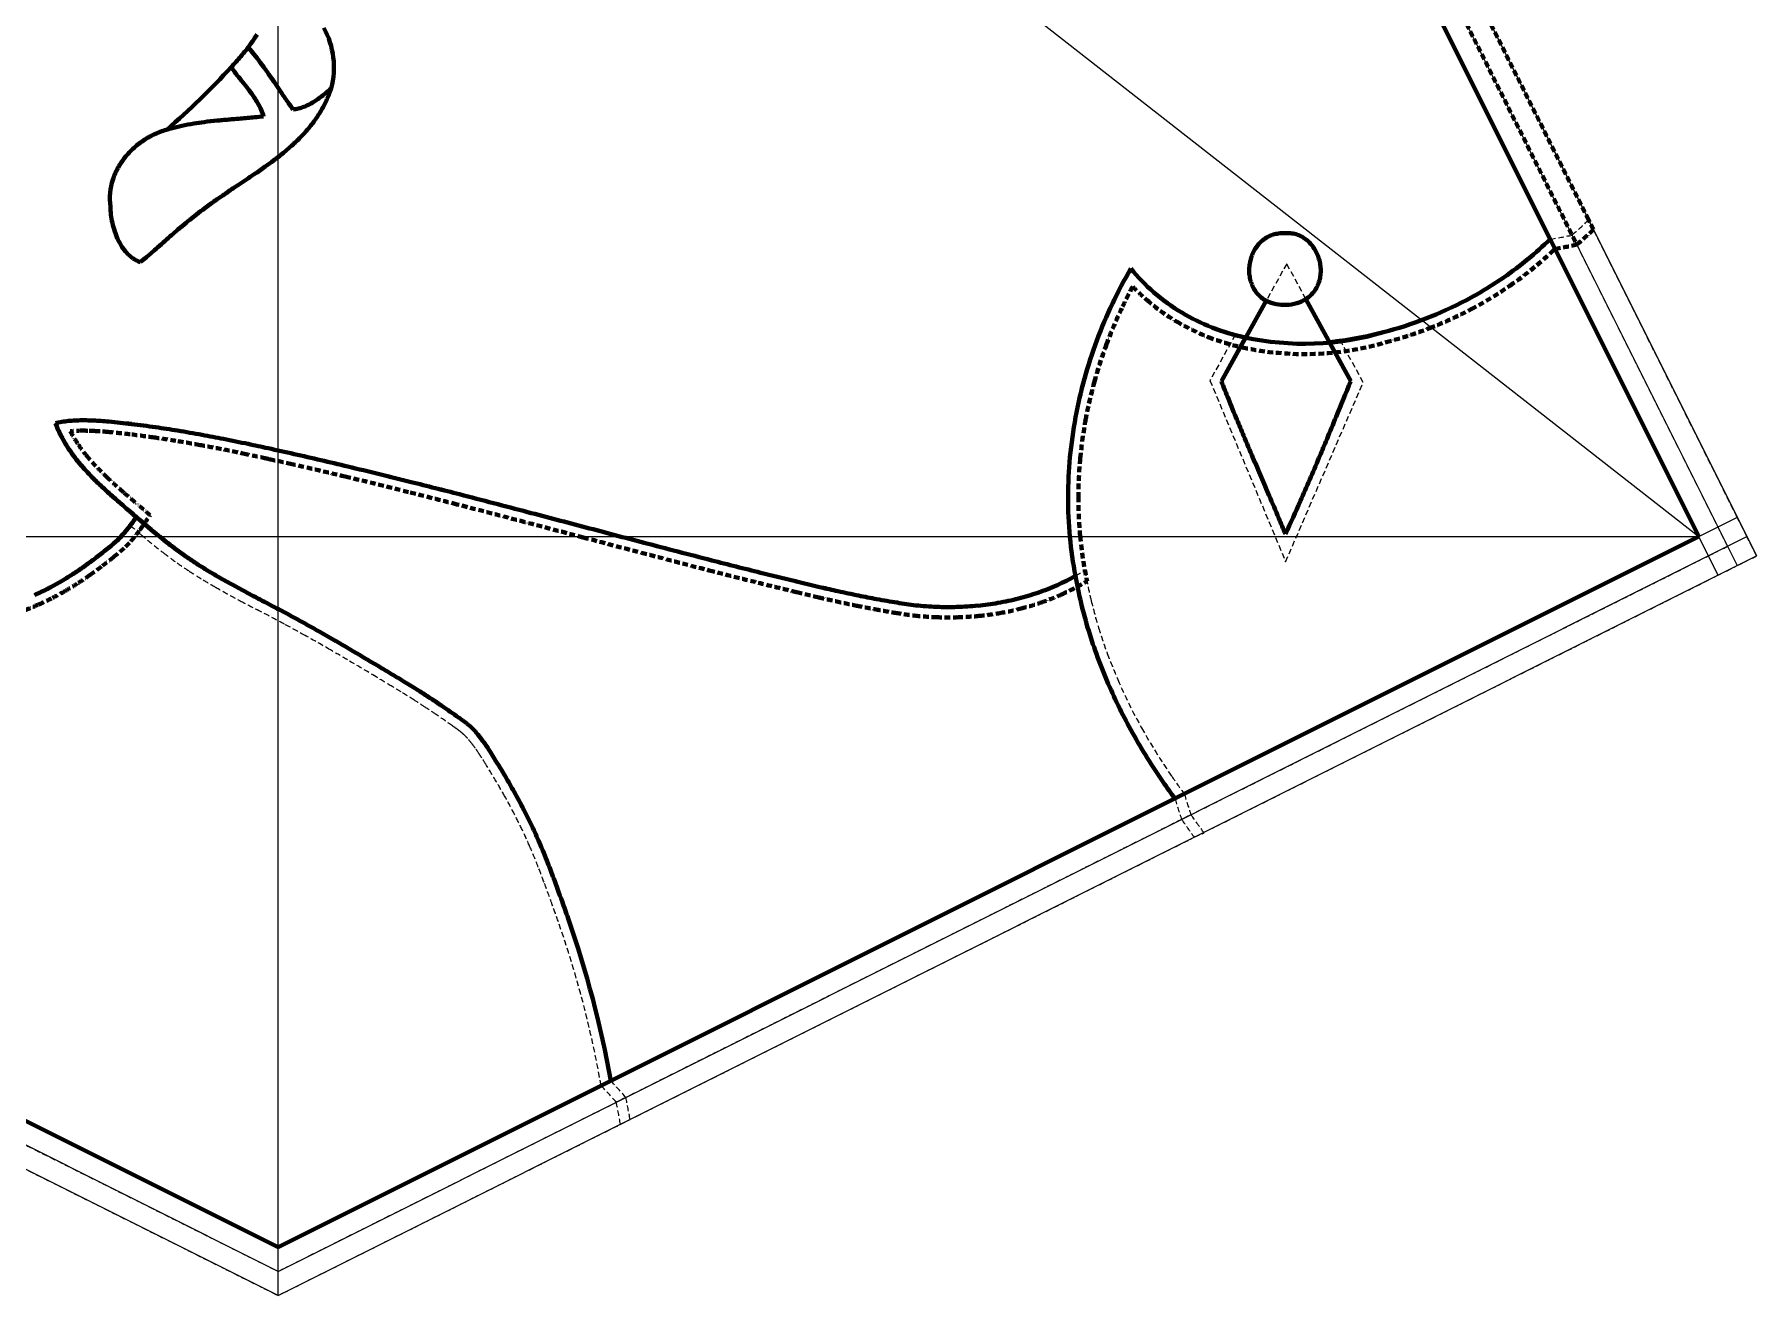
# Model space of a CAD drawing. Header units: millimetres. Extents: x -1311 to 1331, y -6604 to 91.
# Drawn here: x 366 to 1331, y -1434 to -728 of the extents above; entities that cross this region are included whole.
import ezdxf

# ---------------------------------------------------------------- set-up
doc = ezdxf.new("R2010")
doc.units = ezdxf.units.MM
doc.linetypes.add('HIDDEN2', pattern=[4.7625, 3.175, -1.5875])
doc.layers.get('0').update_dxf_attribs({"color": 18, "lineweight": 200, "true_color": 0x000000})
for name, color, linetype, lineweight, true_color in [('0-Extra', 18, 'HIDDEN2', 200, 0x000000), ('Black', 18, 'Continuous', 200, 0x000000), ('Black-Extra', 18, 'HIDDEN2', 0, 0x000000), ('DarkGray', 253, 'Continuous', 200, 0xa0a0a4), ('DarkGray-Extra', 253, 'HIDDEN2', 0, 0xa0a0a4), ('LigthGray', 9, 'Continuous', 200, 0xc0c0c0), ('LigthGray-Extra', 9, 'HIDDEN2', 0, 0xc0c0c0), ('Red', 1, 'Continuous', 200, 0xff0000), ('Shape', 30, 'Continuous', 25, 0xff7f00), ('Yellow', 2, 'Continuous', 200, 0xffff00), ('Yellow-Extra', 2, 'HIDDEN2', 0, 0xffff00)]:
    doc.layers.add(name, color=color, linetype=linetype, lineweight=lineweight, true_color=true_color)

msp = doc.modelspace()

# ---------------------------------------------------------------- linework, layer by layer
msp.add_line((1215.03, -842.65), (1139.28, -691.16))
for centre, radius, start, end in [((1073.15, -696.85), 203.44, 304.79966, 314.21849), ((1206.05, -990.49), 261.34, 149.80382, 154.69481), ((1058.77, -796.45), 100.48, 218.53018, 229.09631), ((1070.87, -692.53), 208.29, 297.84075, 304.6349), ((1065.3, -788.91), 110.45, 229.09631, 239.17316), ((1067.94, -686.97), 214.57, 291.1469, 297.84075), ((1207.32, -991.09), 262.75, 154.69481, 159.57269), ((1067.74, -784.83), 115.21, 239.17316, 248.53323), ((1067.4, -685.59), 216.06, 284.53749, 291.1469), ((1069.17, -781.2), 119.11, 248.53323, 257.73845), ((1077.2, -745.12), 156.07, 257.67087, 286.54366), ((1206.28, -990.7), 261.63, 159.57269, 164.49043), ((1201.03, -989.24), 256.19, 164.49043, 169.46016), ((389.79, -998.21), 53.97, 99.3445, 103.18629), ((441.01, -921.31), 68.04, 200.96219, 208.02904), ((391.36, -1007.77), 63.66, 95.80721, 99.3445), ((392.04, -1014.43), 70.36, 92.92343, 95.80721), ((393.04, -1034.15), 90.1, 90.37518, 92.92343), ((393.13, -1047.98), 103.93, 88.49134, 90.37518), ((391.87, -1095.91), 151.88, 86.93303, 88.49134), ((390.03, -1130.27), 186.29, 86.01367, 86.93303), ((372.86, -1376.66), 433.28, 85.41085, 86.01367), ((360.2, -1442.34), 499.81, 83.11468, 84.56613), ((1196.9, -988.48), 251.99, 169.46016, 174.59081), ((452.56, -915.17), 81.12, 208.02904, 214.50052), ((350.16, -1525.41), 583.49, 81.77134, 83.11468), ((342.59, -1577.76), 636.38, 80.64615, 81.77134), ((319.12, -1720.26), 780.8, 79.63035, 80.64615), ((301.82, -1814.84), 876.95, 78.83288, 79.63035), ((243.95, -2107.96), 1175.73, 78.14417, 78.83288), ((461.56, -908.98), 92.05, 214.50052, 219.5059), ((199.55, -2319.45), 1391.83, 77.67217, 78.14417), ((-3.27, -3247.5), 2341.78, 77.3083, 77.67217), ((-30.58, -3361.08), 2458.59, 76.54931, 77.26894), ((1186.95, -987.53), 242, 174.59081, 179.8264), ((489.95, -885.57), 128.85, 219.5059, 223.73616), ((-260.01, -4320.36), 3444.93, 75.94137, 76.54931), ((509.85, -866.54), 156.38, 223.73616, 226.48548), ((595.28, -776.56), 280.46, 226.48548, 228.53836), ((-436.35, -5024.56), 4170.87, 75.55707, 75.94137), ((668.33, -693.87), 390.79, 228.53836, 229.05886), ((967.21, -349.34), 846.9, 229.05886, 229.41243), ((2030.39, 891.64), 2481.02, 229.41243, 229.51377), ((-1466.25, -9023.31), 8300.11, 75.284654, 75.557072), ((1181.38, -987.52), 236.43, 179.8264, 185.30123), ((333.65, -938.89), 107.08, 322.09635, 323.85329), ((-232.76, -1759.46), 1004.69, 49.26352, 49.51377), ((238.85, -869.65), 224.48, 323.85329, 325.06674), ((-4047.41, -18851.39), 18461.49, 75.180004, 75.284654), ((209.58, -774.45), 311.74, 309.14047, 310.7077), ((368.09, -967.32), 62.41, 315.88142, 319.25501), ((348.72, -950.63), 87.98, 319.25501, 322.09635), ((4827.79, 14692.48), 16236.64, 255.180004, 255.298994), ((2696.11, 6567.57), 7836.75, 255.298994, 255.58577), ((1170.98, -988.48), 225.98, 185.30123, 190.90127), ((263.59, -841.95), 225.29, 305.24091, 307.38515), ((249.49, -823.49), 248.51, 307.38515, 309.14047), ((1754.75, 2905.02), 4055.16, 255.58577, 255.98443), ((292.72, -884.21), 173.95, 300.14256, 302.89604), ((284.88, -872.08), 188.39, 302.89604, 305.24091), ((10929.99, 40394.23), 42650.79, 256.222549, 256.248569), ((888.5, -923.34), 123.72, 294.06841, 299.31713), ((308.57, -912.43), 141.57, 293.83181, 297.18431), ((304.4, -904.31), 150.7, 297.18431, 300.14256), ((1014, -124.69), 936.17, 256.24857, 256.42419), ((1152.13, 447.34), 1524.64, 256.42419, 256.89898), ((1006.22, -179.63), 880.92, 256.89898, 257.52359), ((975.88, -316.76), 740.47, 257.52359, 258.44863), ((882.85, -909.51), 138.67, 284.33266, 289.00936), ((884.65, -914.72), 133.17, 289.00936, 294.06841), ((937.31, -505.49), 547.83, 258.44863, 259.52407), ((926.24, -565.32), 486.99, 259.52407, 260.89911), ((911.98, -654.37), 396.81, 260.89911, 262.42242), ((878.13, -872.6), 176.08, 263.9746, 267.76256), ((877.91, -878.28), 170.4, 267.76256, 271.61318), ((878.03, -882.59), 166.08, 271.61318, 275.65978), ((879.04, -892.79), 155.84, 275.65978, 279.83734), ((880.03, -898.46), 150.08, 279.83734, 284.33266)]:
    msp.add_arc(centre, radius, start, end)
at = {"layer": '0-Extra'}
for p, q in [((1236.65, -831.84), (1158.34, -675.23)), ((1146.9, -679.38), (1230.05, -845.67)), ((1239.37, -837.28), (1236.65, -831.84))]:
    msp.add_line(p, q, dxfattribs=at)
for centre, radius, start, end in [((1094.77, -686.04), 209.24, 310.28007, 313.71388), ((1073.15, -696.85), 209.24, 304.79737, 313.71388), ((1183.51, -641.67), 209.24, 279.41632, 282.85013), ((1206.05, -990.49), 255.54, 151.63525, 154.69481), ((1058.77, -796.45), 106.28, 223.11094, 229.09631), ((1065.3, -788.91), 116.25, 229.09631, 239.17316), ((1070.87, -692.53), 214.09, 297.84075, 304.63713), ((1207.32, -991.09), 256.95, 154.69481, 159.57269), ((1067.94, -686.97), 220.37, 291.1469, 297.84075), ((1067.74, -784.83), 121.01, 239.17316, 248.53323), ((1067.04, -684.52), 222.98, 284.56854, 291.13517), ((1206.28, -990.7), 255.84, 159.57269, 164.49043), ((1069.17, -781.2), 124.91, 248.53323, 257.7359), ((1077.2, -745.11), 161.88, 257.67208, 286.48417), ((1201.03, -989.24), 250.39, 164.49043, 169.46016), ((1196.9, -988.48), 246.19, 169.46016, 174.59081), ((393.04, -1034.15), 84.31, 90.37518, 94.89398), ((452.56, -915.17), 75.32, 207.6736, 214.3105), ((393.13, -1047.98), 98.13, 89.17405, 90.37518), ((393.13, -1047.98), 98.13, 88.49134, 89.17405), ((391.87, -1095.91), 146.08, 86.93303, 88.49134), ((390.03, -1130.27), 180.49, 86.01367, 86.93303), ((372.86, -1376.66), 427.48, 85.41658, 86.01367), ((360.2, -1442.34), 494.01, 83.11468, 84.56117), ((350.16, -1525.41), 577.69, 81.77134, 83.11468), ((342.59, -1577.76), 630.59, 80.64615, 81.77134), ((452.56, -915.17), 75.32, 214.3105, 214.50052), ((461.56, -908.98), 86.25, 214.50052, 219.5059), ((489.95, -885.57), 123.05, 219.5059, 223.73616), ((319.12, -1720.26), 775, 79.63035, 80.64615), ((301.82, -1814.84), 871.15, 78.83288, 79.63035), ((243.95, -2107.96), 1169.94, 78.14417, 78.83288), ((199.55, -2319.45), 1386.03, 77.67217, 78.14417), ((509.85, -866.54), 150.58, 223.73616, 226.48548), ((-3.27, -3247.5), 2335.98, 77.62519, 77.67217), ((-3.27, -3247.5), 2335.98, 77.30834, 77.62519), ((-30.58, -3361.08), 2452.79, 76.54931, 77.26889), ((1186.95, -987.53), 236.2, 174.59081, 179.8264), ((595.28, -776.56), 274.66, 226.48548, 228.53836), ((668.33, -693.87), 384.99, 228.53836, 229.05886), ((-260.01, -4320.36), 3439.13, 75.94137, 76.54931), ((-436.35, -5024.56), 4165.07, 75.55707, 75.94137), ((967.21, -349.34), 841.1, 229.05886, 229.41243), ((2030.39, 891.64), 2475.22, 229.41243, 229.51377), ((-232.76, -1759.46), 1010.49, 48.96977, 49.51377), ((-1466.25, -9023.31), 8294.32, 75.284654, 75.557072), ((1181.38, -987.52), 230.63, 179.8264, 185.30123), ((238.85, -869.65), 230.28, 323.85329, 326.3686), ((-4047.41, -18851.39), 18455.69, 75.180004, 75.284654), ((368.09, -967.32), 68.21, 315.6575, 319.25501), ((348.72, -950.63), 93.78, 319.25501, 322.09635), ((333.65, -938.89), 112.88, 322.09635, 323.85329), ((4827.79, 14692.48), 16242.44, 255.180004, 255.298994), ((1170.98, -988.48), 220.18, 185.30123, 191.96689), ((249.49, -823.49), 254.31, 307.38515, 309.14047), ((209.58, -774.45), 317.54, 309.14047, 310.75414), ((2696.11, 6567.57), 7842.55, 255.298994, 255.58577), ((284.88, -872.08), 194.19, 302.89604, 305.24091), ((263.59, -841.95), 231.08, 305.24091, 307.38515), ((1754.75, 2905.02), 4060.95, 255.58577, 255.9846), ((304.4, -904.31), 156.5, 297.18431, 300.14256), ((292.72, -884.21), 179.75, 300.14256, 302.89604), ((10929.99, 40394.23), 42656.59, 256.222533, 256.248569), ((1014, -124.69), 941.97, 256.24857, 256.42419), ((1152.13, 447.34), 1530.43, 256.42419, 256.89898), ((884.65, -914.72), 138.96, 289.00936, 294.06841), ((888.5, -923.34), 129.52, 294.06841, 301.19498), ((314.32, -925.44), 133.15, 290.29908, 293.83181), ((308.57, -912.43), 147.37, 293.83181, 297.18431), ((1006.22, -179.63), 886.71, 256.89898, 257.52359), ((975.88, -316.76), 746.27, 257.52359, 258.44863), ((937.31, -505.49), 553.63, 258.44863, 259.52407), ((926.24, -565.32), 492.79, 259.52407, 260.89911), ((880.03, -898.46), 155.88, 279.83734, 284.33266), ((882.85, -909.51), 144.47, 284.33266, 289.00936), ((911.98, -654.37), 402.61, 260.89911, 262.43355), ((878.13, -872.6), 181.88, 263.94974, 267.76256), ((877.91, -878.28), 176.19, 267.76256, 271.61318), ((878.03, -882.59), 171.88, 271.61318, 275.65978), ((879.04, -892.79), 161.64, 275.65978, 279.83734)]:
    msp.add_arc(centre, radius, start, end, dxfattribs=at)
at = {"layer": 'Black'}
for p, q in [((1298.31, -1009.22), (1215.03, -842.66)), ((1044.46, -897.72), (1030.84, -922.16)), ((1091.51, -900.45), (1103.33, -922.09)), ((1004.86, -1155.94), (1298.31, -1009.22))]:
    msp.add_line(p, q, dxfattribs=at)
for centre, radius, start, end in [((1065.18, -858.29), 19, 89.26423, 99.31454), ((1067.62, -858.2), 19.04, 86.48238, 96.6023), ((1067.74, -856.25), 17.08, 75.79648, 86.48238), ((1068.52, -859.59), 21.98, 150.20072, 158.53098), ((1067.57, -859.04), 20.88, 141.05226, 150.20072), ((1065.88, -857.67), 18.71, 131.38511, 141.05226), ((1065.24, -856.96), 17.75, 120.78088, 131.38511), ((1064.81, -856.23), 16.9, 109.91361, 120.78088), ((1064.87, -856.4), 17.09, 99.31454, 109.91361), ((1067.78, -856.06), 16.89, 64.82952, 75.79648), ((1067.42, -856.83), 17.74, 54.13067, 64.82952), ((1066.85, -857.62), 18.71, 44.3887, 54.13067), ((1065.28, -859.16), 20.91, 35.17285, 44.3887), ((1064.39, -859.78), 22, 26.77673, 35.17285), ((1073.15, -696.85), 203.44, 304.79966, 314.21845), ((1069.4, -860.09), 22.96, 174.54402, 182.58745), ((1070.03, -860.15), 23.59, 166.60899, 174.54402), ((1069.82, -860.1), 23.37, 158.53098, 166.60899), ((1063.19, -860.39), 23.34, 18.62584, 26.77673), ((1063.03, -860.44), 23.51, 10.58612, 18.62584), ((1063.78, -860.3), 22.75, 2.41315, 10.58612), ((1206.05, -990.49), 261.34, 149.80382, 154.69481), ((1058.77, -796.45), 100.49, 218.53018, 229.09648), ((1068.6, -860.12), 22.16, 182.58745, 191.16649), ((1066.72, -860.49), 20.24, 191.16649, 200.14275), ((1065.79, -860.84), 19.25, 200.14275, 209.9585), ((1067.64, -860.76), 18.84, 334.31746, 344.42698), ((1066.66, -860.49), 19.86, 344.42698, 353.63802), ((1064.65, -860.27), 21.88, 353.63802, 2.41315), ((1070.87, -692.53), 208.29, 297.83952, 304.6349), ((1065.3, -788.91), 110.45, 229.09648, 239.1735), ((1064.71, -861.46), 18, 209.9585, 220.10888), ((1064.58, -861.56), 17.84, 220.10888, 230.38068), ((1065.24, -860.77), 18.87, 230.38068, 240.36687), ((1067.04, -851.3), 28.17, 246.72104, 258.87454), ((1067.05, -858.06), 21.27, 286.41208, 301.72545), ((1067.94, -860.43), 18.79, 303.2246, 313.36834), ((1068.8, -861.34), 17.54, 313.36834, 323.8681), ((1068.72, -861.28), 17.64, 323.8681, 334.31746), ((1067.94, -686.97), 214.58, 291.14446, 297.83952), ((1207.32, -991.09), 262.75, 154.69481, 159.57269), ((1067.74, -784.83), 115.21, 239.1735, 248.53339), ((1066.46, -854.27), 25.14, 258.87454, 271.74263), ((1066.52, -856.24), 23.17, 271.74263, 286.41208), ((1067.4, -685.59), 216.06, 284.53627, 291.14446), ((1069.17, -781.2), 119.11, 248.53339, 258.02947), ((1067.7, -686.75), 214.86, 277.90954, 284.53627), ((1206.28, -990.7), 261.63, 159.57269, 164.49043), ((1127.95, -1117.38), 219.97, 98.6674, 99.53606), ((1117, -1045.56), 147.32, 97.6961, 98.6674), ((1201.03, -989.24), 256.19, 164.49043, 169.46016), ((1894.35, -584.98), 927, 201.32919, 201.98664), ((-203230.48, 82885.75), 220853.02, 337.6933209, 337.6989334), ((2233.01, -448.25), 1292.22, 201.98664, 202.54348), ((1196.9, -988.48), 251.99, 169.46016, 174.59081), ((2481.04, -345.29), 1560.77, 202.54348, 202.89975), ((-2264.67, 439.56), 3632.79, 337.41049, 337.61968), ((-91.73, -455.19), 1282.85, 337.61968, 337.69332), ((3822.11, 221.19), 3016.58, 202.89975, 203.15602), ((1186.95, -987.53), 242, 174.59081, 179.8264), ((-824.32, -159.69), 2072.75, 337.13354, 337.41049), ((6785.02, 1488.4), 6239.1, 203.156025, 203.262538), ((-350.03, -359.71), 1558.02, 336.16976, 337.13354), ((-5516.58, -3799.97), 7151.05, 23.169608, 23.262538), ((1181.38, -987.52), 236.43, 179.8264, 185.30123), ((-1889.47, -2247.66), 3205.72, 22.92688, 23.16961), ((215.34, -609.42), 939.95, 334.92892, 336.16976), ((-417.46, -1625.05), 1607.46, 22.58411, 22.92688), ((1170.98, -988.48), 225.98, 185.30123, 190.90127), ((1198.04, -986.95), 252.86, 190.08159, 193.61351), ((1212.24, -983.52), 267.48, 193.61351, 197.04756), ((1220.05, -981.12), 275.65, 197.04756, 200.28358), ((1236.3, -975.11), 292.97, 200.28358, 203.42244), ((1248.76, -969.72), 306.55, 203.42244, 209.17377), ((1279.06, -952.8), 341.25, 209.17377, 214.6246), ((1315.04, -926.97), 385.54, 214.74626, 216.43489)]:
    msp.add_arc(centre, radius, start, end, dxfattribs=at)
at = {"layer": 'Black-Extra'}
for p, q in [((1319.93, -998.41), (1236.65, -831.85)), ((1314.52, -1014.62), (1227.38, -840.33)), ((1325.33, -1009.22), (1319.93, -998.41)), ((1330.74, -1020.03), (1325.33, -1009.22)), ((1008.56, -1167.6), (1303.71, -1020.03)), ((1303.71, -1020.03), (1314.52, -1014.62)), ((1319.93, -1025.43), (1330.74, -1020.03)), ((1015.67, -1177.56), (1319.93, -1025.43))]:
    msp.add_line(p, q, dxfattribs=at)
for centre, radius, start, end in [((1094.77, -686.04), 203.44, 310.67894, 314.21845), ((1183.51, -641.67), 203.44, 278.91175, 282.45126), ((1374.14, -1045.18), 385.54, 196.69529, 198.51371), ((1325.85, -948.59), 385.54, 214.61647, 216.43489)]:
    msp.add_arc(centre, radius, start, end, dxfattribs=at)
at = {"layer": 'DarkGray'}
for p, q in [((40.88, -1176.47), (502.34, -1407.2)), ((502.34, -1407.2), (688.73, -1314.01))]:
    msp.add_line(p, q, dxfattribs=at)
for centre, radius, start, end in [((359.31, -956.58), 75.98, 308.26209, 326.77622), ((757.21, -614.72), 508.77, 228.91702, 230.52515), ((639.51, -757.62), 323.64, 230.52515, 231.57315), ((610.16, -794.62), 276.42, 231.57315, 233.05026), ((263.59, -841.94), 225.29, 305.24115, 307.38526), ((249.49, -823.49), 248.52, 307.38526, 309.14052), ((570.42, -847.45), 210.31, 233.05026, 234.74368), ((570.06, -847.96), 209.68, 234.74368, 236.93415), ((292.72, -884.2), 173.95, 300.14294, 302.89643), ((284.88, -872.08), 188.39, 302.89643, 305.24115), ((603.72, -796.26), 271.37, 236.93415, 238.85957), ((626.47, -758.6), 315.37, 238.85957, 240.25333), ((708.15, -615.68), 479.99, 240.25333, 241.38308), ((308.57, -912.43), 141.57, 293.83199, 297.18465), ((304.4, -904.31), 150.71, 297.18465, 300.14294), ((760.79, -519.2), 589.9, 241.38308, 241.99124), ((1319.3, 530.81), 1779.2, 241.99124, 242.34142), ((-1512.48, -4872.41), 4321.11, 62.1778, 62.34142), ((199.59, -1628.22), 652.87, 61.75688, 62.1778), ((145.46, -1729), 767.27, 60.75283, 61.75688), ((-37.45, -2055.64), 1141.63, 59.92971, 60.75283), ((-166.42, -2278.39), 1399.03, 59.47326, 59.92971), ((-1456.65, -4466.44), 3939.16, 59.20124, 59.47326), ((-697.52, -3192.91), 2456.54, 58.95713, 59.20124), ((180.44, -1734.21), 754.01, 58.51653, 58.95713), ((252.02, -1617.34), 616.96, 57.68101, 58.51653), ((366.64, -1436.15), 402.56, 56.64664, 57.68101), ((367.19, -1435.32), 401.56, 55.58543, 56.64664), ((69.64, -1869.64), 928.03, 54.88736, 55.58543), ((469.5, -1300.97), 232.85, 54.14969, 54.88736), ((567.86, -1164.84), 64.91, 52.75247, 54.14969), ((574.97, -1155.49), 53.16, 50.01148, 52.75247), ((587.2, -1140.91), 34.13, 46.59029, 50.01148), ((586.95, -1141.17), 34.49, 41.33022, 46.59029), ((565.3, -1160.21), 63.32, 37.44864, 41.33022), ((544.98, -1175.78), 88.92, 35.34213, 37.44864), ((512.88, -1198.54), 128.27, 33.5883, 35.34213), ((488.92, -1214.45), 157.03, 32.54968, 33.5883), ((312.37, -1327.15), 366.49, 31.86982, 32.54968), ((142.12, -1432.99), 566.96, 30.6905, 31.86982), ((283.62, -1349), 402.4, 29.29066, 30.6905), ((327.24, -1324.53), 352.39, 27.44052, 29.29066), ((392.52, -1290.64), 278.84, 25.36061, 27.44052), ((389.47, -1292.08), 282.21, 23.26077, 25.36061), ((276, -1340.86), 405.72, 21.5095, 23.26077), ((191.05, -1374.34), 497.03, 20.45728, 21.5095), ((-379.55, -1587.19), 1106.03, 19.75192, 20.45728), ((-480.3, -1623.37), 1213.09, 19.26922, 19.75192), ((104.96, -1418.77), 593.1, 10.17405, 19.26922)]:
    msp.add_arc(centre, radius, start, end, dxfattribs=at)
at = {"layer": 'DarkGray-Extra'}
for p, q in [((33.59, -1186.34), (502.34, -1420.71)), ((30.07, -1198.09), (502.34, -1434.22)), ((502.34, -1420.71), (697.19, -1323.29)), ((502.34, -1434.22), (699.54, -1335.63))]:
    msp.add_line(p, q, dxfattribs=at)
for centre, start, end in [((254.65, -1718.16), 41.74271, 42.95606), ((115.77, -1440.39), 10.17405, 11.38739)]:
    msp.add_arc(centre, 593.1, start, end, dxfattribs=at)
at = {"layer": 'LigthGray'}
msp.add_line((688.73, -1314.01), (1004.86, -1155.94), dxfattribs=at)
for centre, radius, start, end in [((389.79, -998.21), 53.97, 99.34497, 103.18629), ((839.3, -737.25), 506.68, 204.28843, 204.76734), ((391.36, -1007.76), 63.66, 95.80807, 99.34497), ((392.04, -1014.43), 70.36, 92.92425, 95.80807), ((393.04, -1034.14), 90.1, 90.37594, 92.92425), ((393.13, -1047.97), 103.92, 88.49182, 90.37594), ((391.87, -1095.9), 151.87, 86.93326, 88.49182), ((390.03, -1130.26), 186.28, 86.01376, 86.93326), ((372.86, -1376.64), 433.26, 85.41085, 86.01376), ((360.2, -1442.33), 499.81, 83.11488, 84.56613), ((493.78, -896.66), 126.16, 204.76734, 205.72712), ((474.46, -905.97), 104.71, 205.72712, 207.65927), ((440.76, -923.64), 66.65, 207.65927, 210.08106), ((350.17, -1525.39), 583.47, 81.77172, 83.11488), ((342.6, -1577.73), 636.36, 80.64655, 81.77172), ((319.13, -1720.21), 780.75, 79.63075, 80.64655), ((301.83, -1814.77), 876.88, 78.83315, 79.63075), ((243.97, -2107.88), 1175.65, 78.14432, 78.83315), ((439.6, -924.31), 65.32, 210.08106, 214.11208), ((453.36, -914.99), 81.93, 214.11208, 217.71102), ((199.57, -2319.35), 1391.73, 77.67223, 78.14432), ((-3.25, -3247.43), 2341.71, 77.3083, 77.67223), ((-30.58, -3361.1), 2458.61, 76.54921, 77.26894), ((462.19, -908.16), 93.1, 217.71102, 220.47965), ((487.55, -886.51), 126.45, 220.47965, 222.85521), ((503.94, -871.31), 148.79, 222.85521, 225.4736), ((-260.07, -4320.61), 3445.19, 75.94121, 76.54921), ((563.06, -811.2), 233.11, 225.4736, 227.56548), ((592.31, -779.2), 276.46, 227.56548, 228.58592), ((-436.46, -5024.99), 4171.31, 75.55697, 75.94121), ((1223.3, -63.85), 1230.33, 228.58592, 229.06962), ((3482.55, 2541.51), 4678.83, 229.06962, 229.158), ((-1466.66, -9024.9), 8301.76, 75.28461, 75.556973), ((958.64, -378.14), 819.49, 229.158, 229.36917), ((892.34, -455.41), 717.67, 229.36917, 229.82653), ((-4049.34, -18858.71), 18469.06, 75.180009, 75.28461), ((716.14, -664.1), 444.55, 229.82653, 230.40764), ((650.95, -742.93), 342.26, 230.40764, 232.32198), ((4826.76, 14688.58), 16232.61, 255.180009, 255.299021), ((2695.95, 6566.99), 7836.14, 255.299021, 255.585793), ((572.48, -844.53), 213.88, 232.32198, 234.74368), ((570.06, -847.96), 209.68, 234.74368, 236.93415), ((1754.75, 2905.02), 4055.16, 255.58579, 255.98443), ((603.72, -796.26), 271.37, 236.93415, 238.85957), ((626.47, -758.6), 315.37, 238.85957, 240.25333), ((708.15, -615.68), 479.99, 240.25333, 241.38308), ((10935.02, 40414.73), 42671.89, 256.222549, 256.248555), ((888.5, -923.34), 123.72, 294.06783, 299.31713), ((1198.04, -986.95), 252.86, 190.08159, 193.61341), ((760.79, -519.2), 589.9, 241.38308, 241.99124), ((1319.3, 530.81), 1779.2, 241.99124, 242.34142), ((1013.97, -124.82), 936.03, 256.24855, 256.42414), ((1152.16, 447.46), 1524.76, 256.42414, 256.8989), ((1006.23, -179.59), 880.95, 256.8989, 257.52348), ((975.89, -316.73), 740.49, 257.52348, 258.44848), ((882.85, -909.51), 138.67, 284.33213, 289.00826), ((884.65, -914.72), 133.17, 289.00826, 294.06783), ((-1512.48, -4872.41), 4321.11, 62.1778, 62.34142), ((199.59, -1628.22), 652.87, 61.75688, 62.1778), ((937.31, -505.48), 547.85, 258.44848, 259.52389), ((926.24, -565.31), 487, 259.52389, 260.89901), ((911.98, -654.37), 396.81, 260.89901, 262.42242), ((878.13, -872.6), 176.08, 263.9746, 267.76248), ((877.91, -878.28), 170.4, 267.76248, 271.61302), ((878.03, -882.59), 166.08, 271.61302, 275.65969), ((879.04, -892.79), 155.84, 275.65969, 279.83734), ((880.03, -898.46), 150.08, 279.83734, 284.33213), ((1212.24, -983.52), 267.48, 193.61341, 197.04738), ((145.46, -1729), 767.27, 60.75283, 61.75688), ((-37.45, -2055.64), 1141.63, 59.92971, 60.75283), ((-166.42, -2278.39), 1399.03, 59.47326, 59.92971), ((1220.05, -981.12), 275.65, 197.04738, 200.28332), ((-1456.65, -4466.44), 3939.16, 59.20124, 59.47326), ((1236.3, -975.11), 292.97, 200.28332, 203.42211), ((-697.52, -3192.91), 2456.54, 58.95713, 59.20124), ((180.44, -1734.21), 754.01, 58.51653, 58.95713), ((252.02, -1617.34), 616.96, 57.68101, 58.51653), ((366.64, -1436.15), 402.56, 56.64664, 57.68101), ((367.19, -1435.32), 401.56, 55.58543, 56.64664), ((1248.76, -969.72), 306.55, 203.42211, 209.17361), ((69.64, -1869.64), 928.03, 54.88736, 55.58543), ((469.5, -1300.97), 232.85, 54.14969, 54.88736), ((567.86, -1164.84), 64.91, 52.75247, 54.14969), ((574.97, -1155.49), 53.16, 50.01148, 52.75247), ((587.2, -1140.91), 34.13, 46.59029, 50.01148), ((586.95, -1141.17), 34.49, 41.33022, 46.59029), ((565.3, -1160.21), 63.32, 37.44864, 41.33022), ((1279.06, -952.8), 341.25, 209.17361, 214.6246), ((544.98, -1175.78), 88.92, 35.34213, 37.44864), ((512.88, -1198.54), 128.27, 33.58829, 35.34213), ((488.92, -1214.45), 157.03, 32.54967, 33.58829), ((312.36, -1327.15), 366.49, 31.86982, 32.54967), ((142.12, -1432.99), 566.96, 30.6905, 31.86982), ((283.62, -1349), 402.4, 29.29066, 30.6905), ((1315.03, -926.97), 385.54, 214.74626, 216.4337), ((327.24, -1324.53), 352.39, 27.44052, 29.29066), ((392.52, -1290.64), 278.84, 25.36061, 27.44052), ((389.47, -1292.08), 282.21, 23.26077, 25.36061), ((276, -1340.86), 405.72, 21.5095, 23.26077), ((191.05, -1374.34), 497.03, 20.45728, 21.5095), ((-379.55, -1587.19), 1106.03, 19.75192, 20.45728), ((-480.3, -1623.37), 1213.08, 19.2692, 19.75192), ((104.96, -1418.77), 593.1, 10.17406, 19.2692)]:
    msp.add_arc(centre, radius, start, end, dxfattribs=at)
at = {"layer": 'LigthGray-Extra'}
for p, q in [((1008.56, -1167.6), (691.81, -1325.98)), ((1013.8, -1164.98), (1008.56, -1167.6)), ((1015.67, -1177.56), (1021.12, -1175.18)), ((694.13, -1338.33), (1015.67, -1177.56))]:
    msp.add_line(p, q, dxfattribs=at)
for centre, radius, start, end in [((238.85, -869.65), 224.48, 323.57054, 325.06674), ((892.34, -455.41), 723.47, 229.18503, 229.82653), ((716.14, -664.1), 450.35, 229.82653, 230.40764), ((650.95, -742.93), 348.06, 230.40764, 232.32198), ((572.48, -844.53), 219.68, 232.32198, 234.74368), ((570.06, -847.96), 215.48, 234.74368, 236.93415), ((603.72, -796.26), 277.17, 236.93415, 238.85957), ((888.5, -923.34), 123.72, 299.31713, 302.19244), ((1198.04, -986.95), 247.07, 189.57333, 193.61341), ((626.47, -758.6), 321.17, 238.85957, 240.25333), ((708.15, -615.68), 485.78, 240.25333, 241.38308), ((760.79, -519.2), 595.69, 241.38308, 241.99124), ((1319.3, 530.81), 1785, 241.99124, 242.34142), ((-1512.48, -4872.41), 4315.31, 62.1778, 62.34142), ((1212.24, -983.52), 261.68, 193.61341, 197.04738), ((199.59, -1628.22), 647.08, 61.75688, 62.1778), ((145.46, -1729), 761.47, 60.75283, 61.75688), ((1220.05, -981.12), 269.85, 197.04738, 200.28332), ((-37.45, -2055.64), 1135.83, 59.92971, 60.75283), ((-166.42, -2278.39), 1393.23, 59.47326, 59.92971), ((-1456.65, -4466.44), 3933.36, 59.20124, 59.47326), ((1236.3, -975.11), 287.17, 200.28332, 203.42211), ((-697.52, -3192.91), 2450.74, 58.95713, 59.20124), ((1248.76, -969.72), 300.75, 203.42211, 209.17361), ((180.44, -1734.21), 748.21, 58.51653, 58.95713), ((252.02, -1617.34), 611.16, 57.68101, 58.51653), ((366.64, -1436.15), 396.76, 56.64664, 57.68101), ((367.19, -1435.32), 395.76, 55.58543, 56.64664), ((69.64, -1869.64), 922.23, 54.88736, 55.58543), ((469.5, -1300.97), 227.05, 54.14969, 54.88736), ((567.86, -1164.84), 59.11, 52.75247, 54.14969), ((574.97, -1155.49), 47.36, 50.01148, 52.75247), ((587.2, -1140.91), 28.33, 46.59029, 50.01148), ((1279.06, -952.8), 335.46, 209.17361, 214.62355), ((586.95, -1141.17), 28.69, 41.33022, 46.59029), ((565.3, -1160.21), 57.52, 37.44864, 41.33022), ((544.98, -1175.78), 83.12, 35.34213, 37.44864), ((512.88, -1198.54), 122.47, 33.5883, 35.34213), ((488.92, -1214.45), 151.23, 32.54968, 33.5883), ((312.37, -1327.15), 360.69, 31.86982, 32.54968), ((142.12, -1432.99), 561.16, 30.6905, 31.86982), ((283.62, -1349), 396.6, 29.29066, 30.6905), ((1315.03, -926.97), 379.74, 214.74719, 216.58716), ((327.24, -1324.53), 346.59, 27.44052, 29.29066), ((1374.14, -1045.18), 379.74, 196.54295, 198.38985), ((392.52, -1290.64), 273.04, 25.36061, 27.44052), ((1325.84, -948.59), 379.74, 214.74025, 216.63434), ((389.47, -1292.08), 276.41, 23.26077, 25.36061), ((276, -1340.86), 399.92, 21.5095, 23.26077), ((191.05, -1374.34), 491.23, 20.45728, 21.5095), ((-379.55, -1587.19), 1100.23, 19.75192, 20.45728), ((-480.3, -1623.37), 1207.29, 19.26921, 19.75192), ((104.96, -1418.77), 587.3, 10.00751, 19.2692), ((254.65, -1718.16), 587.3, 41.89629, 43.12259), ((115.77, -1440.39), 587.3, 10.00751, 11.23382)]:
    msp.add_arc(centre, radius, start, end, dxfattribs=at)
at = {"layer": 'Red'}
for centre, radius, start, end in [((-42.22, -370.77), 641.44, 325.36632, 325.85541), ((284.1, -592.07), 247.15, 325.85541, 326.64333), ((487.6, -746.45), 45.98, 345.23436, 28.8151), ((174.19, -471.51), 408.13, 317.69428, 318.82155), ((283.16, -566.83), 263.35, 318.82155, 320.22489), ((408.56, -804.35), 103.42, 39.15339, 41.87992), ((377.37, -829.75), 143.64, 36.83978, 39.15329), ((174.19, -471.51), 408.13, 310.62206, 317.69428), ((531.59, -708.64), 67.07, 214.067, 216.82431), ((611.08, -649.12), 166.38, 216.82431, 218.57483), ((611.11, -649.1), 166.42, 216.82456, 218.57506), ((353.22, -847.84), 173.81, 35.37272, 36.83994), ((213.67, -946.91), 344.96, 34.33125, 35.37272), ((213.65, -946.93), 344.99, 34.33118, 35.37259), ((-128.51, -1180.61), 759.33, 33.92677, 34.33125), ((-128.62, -1180.68), 759.46, 33.92678, 34.33118), ((834.94, -470.58), 452.72, 218.57483, 218.8378), ((835.24, -470.33), 453.11, 218.57506, 218.83783), ((53.43, -1099.78), 550.6, 38.62158, 38.8378), ((53.98, -1099.33), 549.9, 38.62131, 38.83783), ((294.43, -907.24), 242.13, 38.04441, 38.62158), ((294.55, -907.15), 241.99, 38.04376, 38.62131), ((390.68, -831.92), 119.91, 37.22425, 38.04441), ((390.72, -831.89), 119.87, 37.22317, 38.04376), ((417.32, -811.68), 86.46, 34.08446, 37.22425), ((417.34, -811.66), 86.43, 34.08271, 37.22317), ((1078.13, -368.96), 694.89, 213.92677, 214.36876), ((1078.07, -369), 694.82, 213.92678, 214.3688), ((778.36, -573.98), 331.72, 214.36876, 215.44707), ((778.35, -573.99), 331.71, 214.3688, 215.44711), ((482.3, -705.01), 72.7, 305.50489, 308.23366), ((482.29, -705), 72.71, 305.50648, 308.23439), ((473.6, -693.97), 86.75, 308.23366, 309.56252), ((473.59, -693.96), 86.77, 308.23439, 309.56276), ((291.16, -473.14), 373.2, 309.56252, 310.2032), ((291.11, -473.08), 373.27, 309.56276, 310.2032), ((471.04, -737.86), 64.32, 335.75798, 341.58492), ((448.19, -790.79), 49.19, 29.91927, 34.08271), ((455.01, -786.87), 41.32, 23.79705, 29.91927), ((463.4, -783.17), 32.15, 16.85543, 23.79705), ((647.16, -667.37), 170.68, 215.44707, 216.95038), ((508.48, -748.13), 21.96, 275.98058, 283.78806), ((507.75, -745.17), 25.01, 283.78806, 291.10326), ((506.71, -742.47), 27.9, 291.10326, 296.97964), ((502.28, -733.78), 37.66, 296.97964, 302.03719), ((498.41, -727.59), 44.96, 302.03719, 305.50648), ((467.1, -735.78), 68.77, 324.71234, 330.00494), ((469.52, -737.17), 65.98, 330.00494, 335.75798), ((451.28, -822.32), 42.56, 101.9983, 111.95722), ((469.34, -873.59), 96.72, 102.5473, 106.15263), ((475.98, -903.45), 127.31, 99.40498, 102.5473), ((479.76, -926.28), 150.45, 97.23841, 99.40498), ((492.71, -1028.17), 253.16, 95.56802, 97.23813), ((492.7, -1028.15), 253.14, 95.56818, 97.23841), ((501.3, -1116.34), 341.74, 95.10376, 95.56802), ((501.3, -1116.31), 341.71, 95.10386, 95.56818), ((527.09, -1405.12), 631.68, 94.76229, 95.10376), ((527.09, -1405.04), 631.6, 94.76233, 95.10386), ((573.13, -1957.7), 1186.17, 94.60449, 94.76229), ((573.11, -1957.43), 1185.9, 94.60449, 94.76233), ((304.29, 1380.38), 2162.71, 274.60449, 274.69103), ((304.23, 1381.05), 2163.39, 274.60449, 274.69101), ((432.92, -187.14), 589.93, 274.69103, 275.47709), ((432.91, -187.1), 589.96, 274.69101, 275.47707), ((467.96, -552.58), 222.81, 275.47707, 276.75616), ((452.85, -724.87), 86.74, 315.68068, 319.77534), ((458.73, -729.85), 79.03, 319.77534, 324.71234), ((451.7, -824.9), 45.01, 130.79555, 140.31767), ((453.06, -826.47), 47.08, 121.48637, 130.79555), ((452.74, -825.95), 46.48, 111.95722, 121.48637), ((425.99, -697.24), 125.29, 309.27442, 312.03623), ((436.57, -708.98), 109.48, 312.03623, 315.68068), ((449.79, -823.31), 42.52, 140.31767, 150.85155), ((373.63, -630.93), 209.79, 305.37882, 306.93271), ((394.98, -659.32), 174.27, 306.93271, 309.27442), ((442.89, -819.99), 34.83, 162.11377, 187.10345), ((445.15, -820.72), 37.21, 150.85155, 162.11377), ((-2274.01, 3327.96), 4972.5, 303.60396, 303.72466), ((305.27, -535.9), 326.85, 303.72466, 304.19544), ((285.67, -507.06), 361.72, 304.19544, 305.37882), ((637.71, -1063.06), 296.16, 124.1979, 125.16601), ((913.51, -1468.92), 786.86, 123.60396, 124.1979), ((457.18, -823.06), 48.87, 181.45689, 192.39378), ((544.7, -947.59), 147.84, 126.5687, 128.38522), ((551.7, -945.55), 150.53, 126.94526, 129.17076), ((602.76, -1013.46), 235.49, 125.16601, 126.94526), ((456.02, -823.31), 47.68, 192.39378, 198.26346), ((449.24, -825.55), 40.55, 198.26346, 204.62895), ((819, -1270.5), 571.58, 130.81762, 131.43467), ((614.9, -1034.2), 259.34, 129.90157, 130.81762), ((584.64, -998.01), 212.16, 128.38522, 129.90157), ((444.42, -827.76), 35.24, 204.62895, 212.88607), ((436.11, -833.13), 25.35, 212.88607, 222.62479), ((180.33, -559.9), 383.83, 310.29378, 311.17611), ((-20.61, -330.19), 689.02, 311.17611, 311.60444), ((1591.15, -2145.27), 1738.38, 131.43467, 131.60444), ((433.86, -835.21), 22.28, 222.62479, 228.90037), ((431.67, -837.71), 18.96, 228.90037, 235.70398), ((430.98, -838.72), 17.74, 235.70398, 243.43237), ((430.38, -839.93), 16.38, 243.43237, 251.47462), ((291.56, -691.09), 211.83, 309.10608, 310.29378)]:
    msp.add_arc(centre, radius, start, end, dxfattribs=at)
at = {"layer": 'Shape'}
for p, q in [((502.34, -1434.22), (502.34, 91.14)), ((-47.66, 42.8), (1298.31, -1009.22)), ((1052.34, -517.28), (1309.12, -1030.84)), ((1064.43, -514.43), (1319.93, -1025.43)), ((1076.51, -511.58), (1330.74, -1020.03)), ((1319.93, -998.41), (1052.34, -1132.2)), ((-293.62, -1009.22), (1298.31, -1009.22)), ((502.34, -1420.71), (1325.33, -1009.22)), ((502.34, -1434.22), (1330.74, -1020.03)), ((502.34, -1407.2), (-47.66, -1132.2)), ((502.34, -1407.2), (1052.34, -1132.2)), ((502.34, -1420.71), (-53.06, -1143.01)), ((502.34, -1434.22), (-58.47, -1153.82))]:
    msp.add_line(p, q, dxfattribs=at)
at = {"layer": 'Yellow'}
for p, q in [((1055.91, -877.17), (1030.84, -922.16)), ((1103.33, -922.09), (1078.24, -876.15))]:
    msp.add_line(p, q, dxfattribs=at)
for centre, radius, start, end in [((1067.04, -851.3), 28.17, 246.72104, 258.87094), ((1067.05, -858.06), 21.27, 286.40797, 301.72545), ((1066.46, -854.27), 25.14, 258.87094, 271.73492), ((1066.52, -856.24), 23.17, 271.73492, 286.40797), ((1894.35, -584.98), 927.01, 201.32919, 201.9867), ((-203367.94, 82942.13), 221001.6, 337.6933247, 337.6989334), ((2233.07, -448.23), 1292.29, 201.9867, 202.54358), ((2481.14, -345.25), 1560.88, 202.54358, 202.89981), ((-2264.89, 439.65), 3633.03, 337.41052, 337.61969), ((-91.25, -455.38), 1282.33, 337.61969, 337.69332), ((3822.38, 221.31), 3016.88, 202.89981, 203.15604), ((-824.42, -159.65), 2072.87, 337.1336, 337.41052), ((6785.97, 1488.81), 6240.14, 203.156044, 203.262538), ((-350.08, -359.69), 1558.07, 336.1698, 337.1336), ((-5515.69, -3799.59), 7150.08, 23.169597, 23.262538), ((-1889.35, -2247.61), 3205.59, 22.92687, 23.1696), ((215.34, -609.42), 939.96, 334.92892, 336.1698), ((-417.46, -1625.05), 1607.46, 22.58411, 22.92687)]:
    msp.add_arc(centre, radius, start, end, dxfattribs=at)
at = {"layer": 'Yellow-Extra'}
for p, q in [((1067.47, -856.43), (1055.91, -877.17)), ((1078.24, -876.15), (1067.47, -856.43)), ((1038.62, -896.3), (1024.45, -921.72)), ((1038.62, -896.3), (1044.46, -897.72)), ((1097.76, -899.81), (1091.55, -900.53)), ((1110.33, -922.82), (1097.76, -899.81)), ((1024.45, -921.72), (1066.86, -1023.27)), ((1066.86, -1023.27), (1110.33, -922.82))]:
    msp.add_line(p, q, dxfattribs=at)

doc.saveas('drawing.dxf')
